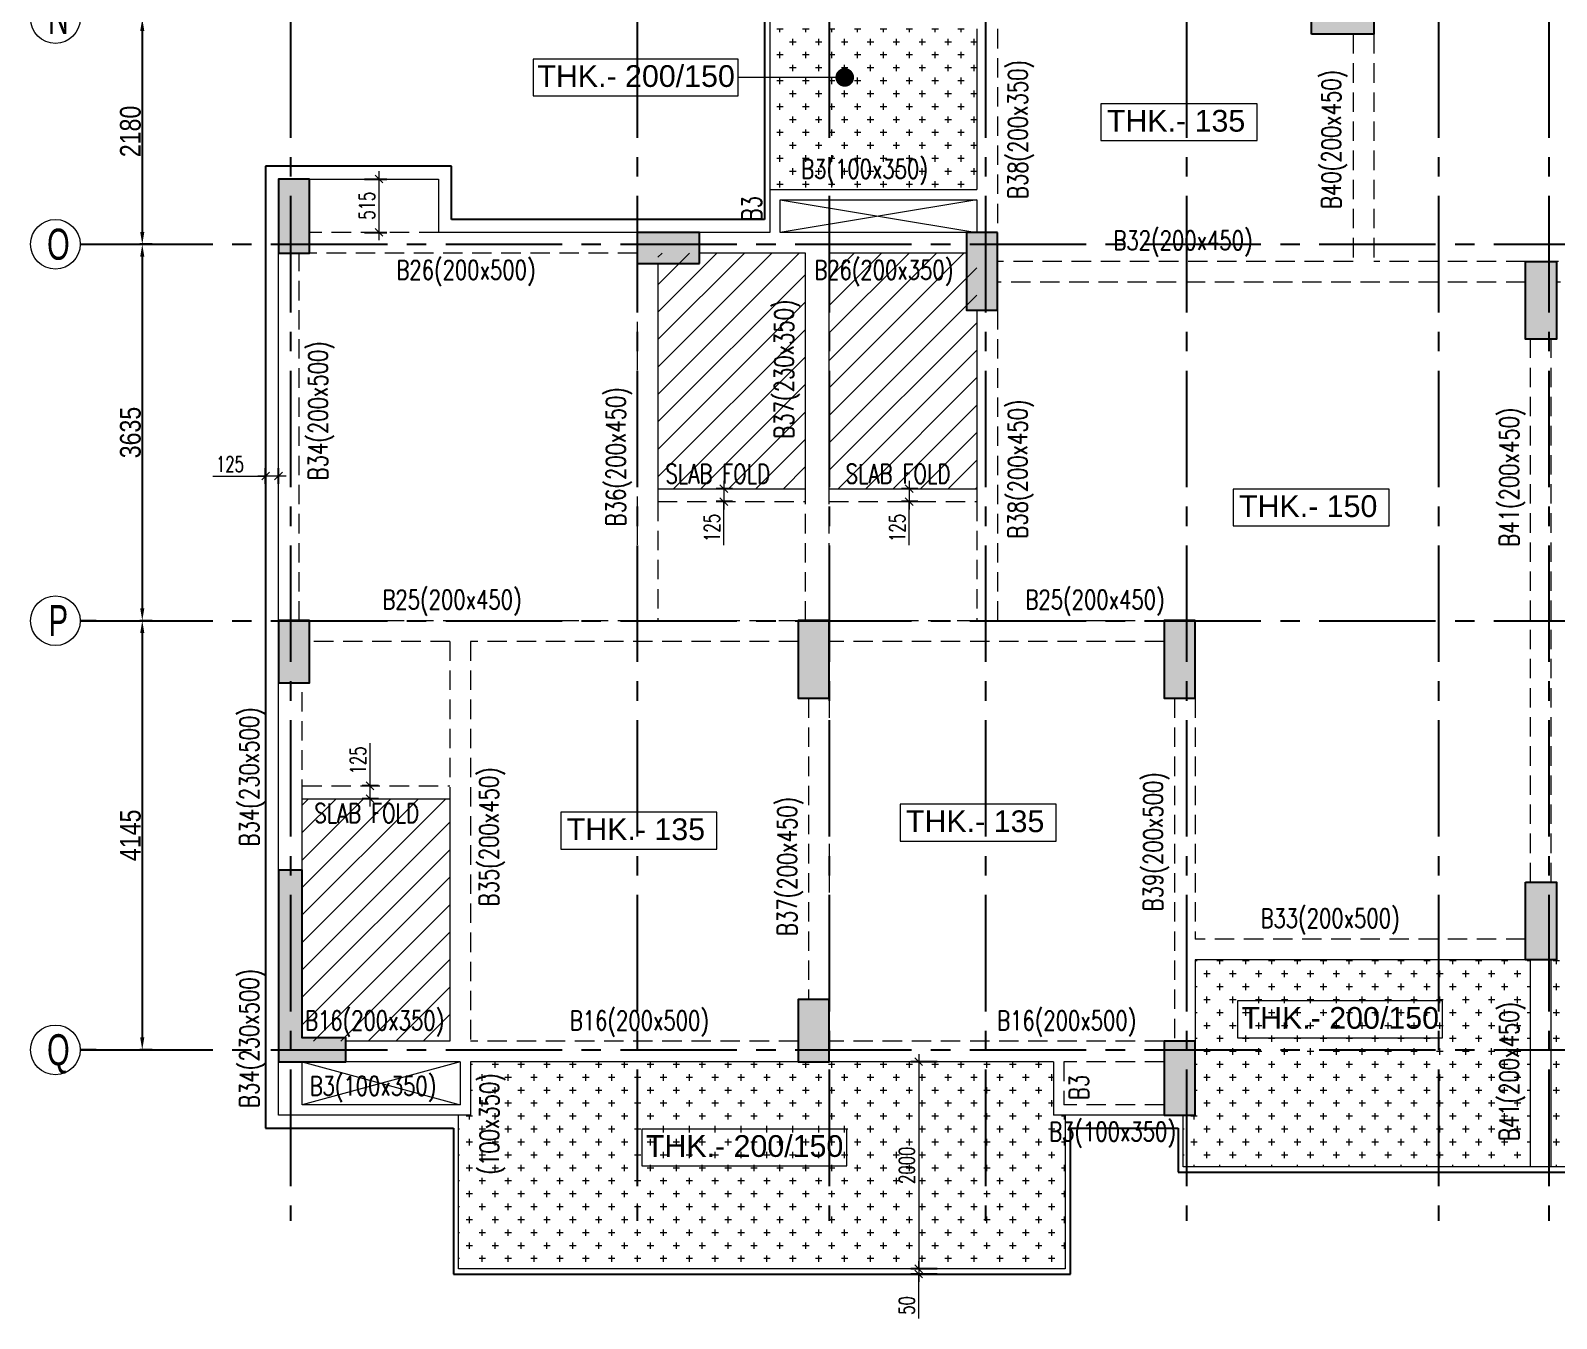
# Model space of a CAD drawing. Header units: millimetres. Extents: x 1255966 to 1543012, y 318612 to 465611.
# Drawn here: x 1363246 to 1377986, y 333614 to 346053 of the extents above; entities that cross this region are included whole.
import ezdxf
from ezdxf.enums import TextEntityAlignment as Align

# ---------------------------------------------------------------- set-up
doc = ezdxf.new("R2010")
doc.units = ezdxf.units.MM
doc.header["$LTSCALE"] = 500
doc.header["$MEASUREMENT"] = 0
doc.header["$PDMODE"] = 34
doc.linetypes.add('HIDDEN', pattern=[0.375, 0.25, -0.125])
doc.linetypes.add('Site$0$CENTER2', pattern=[1.125, 0.75, -0.125, 0.125, -0.125])
doc.layers.get('Defpoints').update_dxf_attribs({"lineweight": 0})
for name, color, linetype in [('3BEAM NO', 6, 'Continuous'), ('GRID', 7, 'Continuous'), ('GRID DIM', 7, 'Continuous'), ('S-COLUMN-HATCH', 253, 'Continuous'), ('S-FRAMING PLAN', 4, 'Continuous'), ('T BEAM N', 3, 'Continuous'), ('TOWER AREA COLUMN.', 6, 'Continuous')]:
    doc.layers.add(name, color=color, linetype=linetype)
for name, color, linetype, lineweight in [('ARROW', 1, 'Continuous', 0), ('CALL', 1, 'Continuous', 18), ('CUT OUT', 1, 'Continuous', 13), ('dim-M', 1, 'Continuous', 15), ('GRID NO.', 7, 'Continuous', 20), ('HATCH', 1, 'Continuous', 5), ('TEXT 01', 3, 'Continuous', 15), ('TOWER AREA BEAM..', 3, 'Continuous', 20), ('TOWER COL HATCH', 253, 'Continuous', 20)]:
    doc.layers.add(name, color=color, linetype=linetype, lineweight=lineweight)
doc.layers.add('PROJECTION', color=7, linetype='HIDDEN', true_color=0xff4000)
doc.layers.add('STAIR', color=7, linetype='Continuous', true_color=0x3f4f7f)
doc.styles.add('2MM', font='romans.shx', dxfattribs={"width": 0.7})
doc.styles.add('ABHI', font='arial.ttf')
doc.styles.add('D50', font='arial.ttf', dxfattribs={"width": 0.8})
doc.styles.add('S-T', font='romans.shx')
doc.dimstyles.new('INNER DIM', dxfattribs={"dimtxt": 200, "dimasz": 120, "dimexe": 25, "dimexo": 25, "dimgap": 12, "dimtad": 1, "dimdec": 0, "dimrnd": 5, "dimzin": 0, "dimdsep": 46, "dimtxsty": 'D50', "dimcen": 0.09, "dimdle": 25, "dimclrt": 6, "dimadec": 0, "dimazin": 0, "dimtfac": 1, "dimtdec": 0, "dimtofl": 0, "dimtmove": 1, "dimatfit": 3, "dimfxl": 75, "dimtolj": 1, "dimtzin": 0, "dimarcsym": 0})
doc.dimstyles.new('RAJESH', dxfattribs={"dimtxt": 200, "dimasz": 180, "dimexe": 100, "dimexo": 250, "dimgap": 50, "dimtad": 2, "dimdec": 0, "dimrnd": 5, "dimzin": 1, "dimdsep": 46, "dimtxsty": '2MM', "dimblk": 'OBLIQUE', "dimcen": 0, "dimdle": 100, "dimclrd": 1, "dimclre": 1, "dimclrt": 3, "dimadec": 0, "dimazin": 0, "dimtfac": 1, "dimtdec": 0, "dimtix": 1, "dimtmove": 2, "dimatfit": 3, "dimfxl": 1, "dimtolj": 1, "dimlwd": -1, "dimarcsym": 0})
pattern_1 = [(90, (-1381890.62, -304839.69), (-125, 125), [62.5, -187.5]), (180, (-1381859.37, -304808.44), (-125, -125), [62.5, -187.5])]
pattern_2 = [(45, (-1381890.62, -304839.69), (-132.582521, 132.582521), [])]

# ---------------------------------------------------------------- blocks, each defined once
blk = doc.blocks.new('A$Ca8bcdc7a')
at = {"layer": 'HATCH', "ltscale": 10}
h = blk.add_hatch(dxfattribs=at)
h.set_pattern_fill('CROSS', color=1, scale=500, angle=90)
h.set_pattern_definition(pattern_1)
h.paths.add_polyline_path([(-9505, -11460), (-11505, -11460), (-11505, -13010), (-9505, -13010)])
h = blk.add_hatch(dxfattribs=at)
h.set_pattern_fill('ANSI31', color=1, scale=1500)
h.set_pattern_definition(pattern_2)
h.paths.add_polyline_path([(-11160, -13625), (-12585, -13625), (-12585, -15900), (-11160, -15900)])
h = blk.add_hatch(dxfattribs=at)
h.set_pattern_fill('ANSI31', color=1, scale=1500)
h.set_pattern_definition(pattern_2)
h.paths.add_polyline_path([(-9505, -13625), (-10930, -13625), (-10930, -14175), (-10930, -15900), (-9505, -15900)])
h = blk.add_hatch(dxfattribs=at)
h.set_pattern_fill('ANSI31', color=1, scale=1500)
h.set_pattern_definition(pattern_2)
h.paths.add_polyline_path([(-16020, -21235), (-14595, -21235), (-14595, -18895), (-16020, -18895)])
h = blk.add_hatch(dxfattribs=at)
h.set_pattern_fill('CROSS', color=1, scale=500, angle=90)
h.set_pattern_definition(pattern_1)
h.paths.add_polyline_path([(-4155, -20450), (-4205, -20450), (-7395, -20450), (-7395, -21950), (-7510, -21950), (-7510, -22450), (-4155, -22450)])
h = blk.add_hatch(dxfattribs=at)
h.set_pattern_fill('CROSS', color=1, scale=500, angle=90)
h.set_pattern_definition(pattern_1)
h.paths.add_polyline_path([(-715, -21950), (-715, -20450), (-3955, -20450), (-3955, -22450), (-600, -22450), (-600, -21950)])
h = blk.add_hatch(dxfattribs=at)
h.set_pattern_fill('CROSS', color=1, scale=500, angle=90)
h.set_pattern_definition(pattern_1)
h.paths.add_polyline_path([(-14395, -21435), (-14395, -21950), (-14510, -21950), (-14510, -23435), (-8650, -23435), (-8650, -21950), (-8765, -21950), (-8765, -21435), (-10930, -21435), (-11230, -21435)])
at = {"layer": 'CUT OUT', "color": 1, "ltscale": 10}
for p, q in [((-9505, -13110), (-11405, -13425)), ((-11405, -13110), (-9505, -13425)), ((-16020, -21435), (-14495, -21850)), ((-14495, -21435), (-16020, -21850))]:
    blk.add_line(p, q, dxfattribs=at)
at = {"layer": 'S-FRAMING PLAN', "color": 3, "linetype": 'ByBlock', "lineweight": 20, "ltscale": 10}
for p, q in [((-11505, -9710), (-11505, -13425)), ((-9505, -11460), (-9505, -13010)), ((-11505, -13010), (-9505, -13010)), ((-11405, -13110), (-9505, -13110)), ((-11405, -13425), (-11405, -13110)), ((-9505, -13110), (-9505, -13425)), ((-12785, -13425), (-14705, -13425)), ((-11505, -13425), (-12182, -13425)), ((-9605, -13425), (-11405, -13425)), ((-16250, -17175), (-16250, -13625)), ((-11160, -13625), (-12182, -13625)), ((-11160, -15900), (-11160, -13625)), ((-10930, -15900), (-10930, -13625)), ((-9605, -13625), (-10930, -13625)), ((-12585, -13725), (-12585, -16025)), ((-9505, -14175), (-9505, -16025)), ((-12585, -15900), (-11160, -15900)), ((-10930, -15900), (-9505, -15900)), ((-16250, -19585), (-16250, -17775)), ((-16020, -18895), (-14595, -18895)), ((-16020, -19585), (-16020, -18895)), ((-14595, -18895), (-14595, -21235)), ((-4205, -20450), (-7395, -20450)), ((-7395, -20450), (-7395, -21235)), ((-4155, -22450), (-4155, -20450)), ((-3955, -22450), (-3955, -20450)), ((-14595, -21235), (-15600, -21235)), ((-16250, -21950), (-16250, -21435)), ((-16020, -21850), (-16020, -21435)), ((-14495, -21435), (-15600, -21435)), ((-14495, -21435), (-14495, -21850)), ((-14395, -21435), (-14395, -21950)), ((-11230, -21435), (-14395, -21435)), ((-8765, -21435), (-10930, -21435)), ((-8765, -21435), (-8765, -21950)), ((-14395, -21950), (-16250, -21950)), ((-14495, -21850), (-16020, -21850)), ((-7695, -21950), (-8765, -21950))]:
    blk.add_line(p, q, dxfattribs=at)
for points in [[(-15950, -12910), (-14705, -12910), (-14705, -13425)], [(-8650, -21950), (-8650, -23435), (-14510, -23435), (-14510, -21950)], [(-600, -21950), (-600, -22450), (-7510, -22450), (-7510, -21950)]]:
    blk.add_lwpolyline(points, dxfattribs=at)
at = {"layer": 'TOWER AREA BEAM..', "color": 3, "linetype": 'HIDDEN', "ltscale": 1.5}
for p, q in [((-9305, -11460), (-9305, -13425)), ((-5870, -11510), (-5870, -13705)), ((-5670, -11510), (-5670, -13705)), ((-14705, -13425), (-15950, -13425)), ((-16050, -17175), (-16050, -13625)), ((-12785, -13625), (-15950, -13625)), ((-5870, -13705), (-9305, -13705)), ((-4205, -13705), (-5670, -13705)), ((-2480, -13705), (-3905, -13705)), ((-12785, -13725), (-12785, -17175)), ((-4205, -13905), (-9305, -13905)), ((1195, -13905), (-3905, -13905)), ((-9305, -14175), (-9305, -17175)), ((-4155, -19700), (-4155, -14455)), ((-3955, -19700), (-3955, -14455)), ((-11160, -17175), (-11160, -15900)), ((-10930, -17175), (-10930, -15900)), ((-12585, -16025), (-11160, -16025)), ((-12585, -16025), (-12585, -17175)), ((-10930, -16025), (-9505, -16025)), ((-9505, -16025), (-9505, -17175)), ((-12785, -17175), (-15950, -17175)), ((-11230, -17175), (-12585, -17175)), ((-9505, -17175), (-10930, -17175)), ((-7695, -17175), (-9305, -17175)), ((-14595, -17375), (-15950, -17375)), ((-14595, -17375), (-14595, -18895)), ((-14395, -17375), (-14395, -21235)), ((-11230, -17375), (-14395, -17375)), ((-7695, -17375), (-10930, -17375)), ((-16020, -18895), (-16020, -17775)), ((-11130, -17925), (-11130, -20835)), ((-10930, -17925), (-10930, -20835)), ((-7595, -17925), (-7595, -21235)), ((-7395, -17925), (-7395, -20250)), ((-16020, -18770), (-14595, -18770)), ((-4205, -20250), (-7395, -20250)), ((-11230, -21235), (-14395, -21235)), ((-7695, -21235), (-10930, -21235)), ((-8665, -21435), (-8665, -21850)), ((-7695, -21435), (-8665, -21435)), ((-7695, -21850), (-8665, -21850))]:
    blk.add_line(p, q, dxfattribs=at)
blk = doc.blocks.new('GRID MARK')
at = {"layer": 'GRID NO.', "const_width": 50}
blk.add_lwpolyline([(0, -541), (0, -891)], dxfattribs=at)
at = {"layer": 'GRID NO.'}
blk.add_circle((0, 0), 541, dxfattribs=at)
at = {"layer": 'GRID NO.', "style": 'D50', "width": 0.8}
blk.add_attdef('Y1', text='', height=500, dxfattribs=at).set_placement((-33, -267), align=Align.CENTER)
blk = doc.blocks.new('*D66')
at = {"layer": 'Defpoints', "color": 0, "linetype": 'Continuous', "transparency": 16777216}
for p in [(1364447, 235324), (1364325, 233144), (1364447, 233144)]:
    blk.add_point(p, dxfattribs=at)
at = {"layer": 'GRID DIM', "color": 0, "linetype": 'Continuous', "lineweight": -2, "transparency": 16777216}
for p, q in [((1364422, 235324), (1364300, 235324)), ((1364422, 233144), (1364300, 233144))]:
    blk.add_line(p, q, dxfattribs=at)
at = {"layer": 'GRID DIM', "linetype": 'Continuous', "lineweight": -2, "transparency": 16777216}
blk.add_line((1364325, 235204), (1364325, 233264), dxfattribs=at)
at = {"layer": 'GRID DIM', "linetype": 'Continuous', "transparency": 16777216}
for points in [[(1364305, 235204), (1364345, 235204), (1364325, 235324)], [(1364305, 233264), (1364345, 233264), (1364325, 233144)]]:
    blk.add_solid(points, dxfattribs=at)
at = {"layer": 'GRID DIM', "linetype": 'Continuous', "transparency": 16777216, "insert": (1364211, 234234), "char_height": 200, "attachment_point": 5, "rotation": 90, "style": 'D50'}
blk.add_mtext('\\A1;2180', dxfattribs=at)
blk = doc.blocks.new('*D67')
at = {"layer": 'Defpoints', "color": 0, "linetype": 'Continuous', "transparency": 16777216}
for p in [(1364447, 233144), (1364325, 229509), (1364447, 229509)]:
    blk.add_point(p, dxfattribs=at)
at = {"layer": 'GRID DIM', "color": 0, "linetype": 'Continuous', "lineweight": -2, "transparency": 16777216}
for p, q in [((1364422, 233144), (1364300, 233144)), ((1364422, 229509), (1364300, 229509))]:
    blk.add_line(p, q, dxfattribs=at)
at = {"layer": 'GRID DIM', "linetype": 'Continuous', "lineweight": -2, "transparency": 16777216}
blk.add_line((1364325, 233024), (1364325, 229629), dxfattribs=at)
at = {"layer": 'GRID DIM', "linetype": 'Continuous', "transparency": 16777216}
for points in [[(1364305, 233024), (1364345, 233024), (1364325, 233144)], [(1364305, 229629), (1364345, 229629), (1364325, 229509)]]:
    blk.add_solid(points, dxfattribs=at)
at = {"layer": 'GRID DIM', "linetype": 'Continuous', "transparency": 16777216, "insert": (1364211, 231326), "char_height": 200, "attachment_point": 5, "rotation": 90, "style": 'D50'}
blk.add_mtext('\\A1;3635', dxfattribs=at)
blk = doc.blocks.new('*D68')
at = {"layer": 'Defpoints', "color": 0, "linetype": 'Continuous', "transparency": 16777216}
for p in [(1364447, 229509), (1364325, 225364), (1364447, 225364)]:
    blk.add_point(p, dxfattribs=at)
at = {"layer": 'GRID DIM', "color": 0, "linetype": 'Continuous', "lineweight": -2, "transparency": 16777216}
for p, q in [((1364422, 229509), (1364300, 229509)), ((1364422, 225364), (1364300, 225364))]:
    blk.add_line(p, q, dxfattribs=at)
at = {"layer": 'GRID DIM', "linetype": 'Continuous', "lineweight": -2, "transparency": 16777216}
blk.add_line((1364325, 229389), (1364325, 225484), dxfattribs=at)
at = {"layer": 'GRID DIM', "linetype": 'Continuous', "transparency": 16777216}
for points in [[(1364305, 229389), (1364345, 229389), (1364325, 229509)], [(1364305, 225484), (1364345, 225484), (1364325, 225364)]]:
    blk.add_solid(points, dxfattribs=at)
at = {"layer": 'GRID DIM', "linetype": 'Continuous', "transparency": 16777216, "insert": (1364211, 227436), "char_height": 200, "attachment_point": 5, "rotation": 90, "style": 'D50'}
blk.add_mtext('\\A1;4145', dxfattribs=at)
blk = doc.blocks.new('_Oblique')
at = {"color": 0, "linetype": 'ByBlock', "lineweight": -2}
blk.add_line((-0.5, -0.5), (0.5, 0.5), dxfattribs=at)
blk = doc.blocks.new('*D71')
at = {"layer": 'Defpoints', "color": 0, "ltscale": 100, "transparency": 16777216}
for p in [(1370066, 341628), (1369943, 341503), (1370066, 341503)]:
    blk.add_point(p, dxfattribs=at)
at = {"layer": 'dim-M', "color": 1, "ltscale": 100, "transparency": 16777216}
for p, q in [((1369943, 341703), (1369943, 341428)), ((1369943, 341081), (1369943, 341503))]:
    blk.add_line(p, q, dxfattribs=at)
at = {"layer": 'dim-M', "color": 1, "lineweight": -2, "ltscale": 100, "transparency": 16777216}
for p, q in [((1370026, 341628), (1369868, 341628)), ((1370026, 341503), (1369868, 341503))]:
    blk.add_line(p, q, dxfattribs=at)
at = {"layer": 'dim-M', "color": 1, "ltscale": 100, "transparency": 16777216, "xscale": 75, "yscale": 75, "zscale": 75}
for p, rotation in [((1369943, 341628), 90), ((1369943, 341503), 270)]:
    blk.add_blockref('_Oblique', p, dxfattribs=dict(at, rotation=rotation))
at = {"layer": 'dim-M', "color": 3, "ltscale": 100, "transparency": 16777216, "insert": (1369828, 341249), "char_height": 150, "attachment_point": 5, "rotation": 90, "style": '2MM'}
blk.add_mtext('\\A1;125', dxfattribs=at)
blk = doc.blocks.new('*D72')
at = {"layer": 'Defpoints', "color": 0, "ltscale": 100, "transparency": 16777216}
for p in [(1371855, 341628), (1371733, 341503), (1371855, 341503)]:
    blk.add_point(p, dxfattribs=at)
at = {"layer": 'dim-M', "color": 1, "ltscale": 100, "transparency": 16777216}
for p, q in [((1371733, 341703), (1371733, 341428)), ((1371733, 341081), (1371733, 341503))]:
    blk.add_line(p, q, dxfattribs=at)
at = {"layer": 'dim-M', "color": 1, "lineweight": -2, "ltscale": 100, "transparency": 16777216}
for p, q in [((1371815, 341628), (1371658, 341628)), ((1371815, 341503), (1371658, 341503))]:
    blk.add_line(p, q, dxfattribs=at)
at = {"layer": 'dim-M', "color": 1, "ltscale": 100, "transparency": 16777216, "xscale": 75, "yscale": 75, "zscale": 75}
for p, rotation in [((1371733, 341628), 90), ((1371733, 341503), 270)]:
    blk.add_blockref('_Oblique', p, dxfattribs=dict(at, rotation=rotation))
at = {"layer": 'dim-M', "color": 3, "ltscale": 100, "transparency": 16777216, "insert": (1371618, 341249), "char_height": 150, "attachment_point": 5, "rotation": 90, "style": '2MM'}
blk.add_mtext('\\A1;125', dxfattribs=at)
blk = doc.blocks.new('*D76')
at = {"layer": 'Defpoints', "color": 0, "ltscale": 100, "transparency": 16777216}
for p in [(1366647, 338758), (1366524, 338633), (1366647, 338633)]:
    blk.add_point(p, dxfattribs=at)
at = {"layer": 'dim-M', "color": 1, "ltscale": 100, "transparency": 16777216}
for p, q in [((1366524, 339171), (1366524, 338758)), ((1366524, 338833), (1366524, 338558))]:
    blk.add_line(p, q, dxfattribs=at)
at = {"layer": 'dim-M', "color": 1, "lineweight": -2, "ltscale": 100, "transparency": 16777216}
for p, q in [((1366607, 338758), (1366449, 338758)), ((1366607, 338633), (1366449, 338633))]:
    blk.add_line(p, q, dxfattribs=at)
at = {"layer": 'dim-M', "color": 1, "ltscale": 100, "transparency": 16777216, "xscale": 75, "yscale": 75, "zscale": 75}
for p, rotation in [((1366524, 338758), 90), ((1366524, 338633), 270)]:
    blk.add_blockref('_Oblique', p, dxfattribs=dict(at, rotation=rotation))
at = {"layer": 'dim-M', "color": 3, "ltscale": 100, "transparency": 16777216, "insert": (1366409, 339003), "char_height": 150, "attachment_point": 5, "rotation": 90, "style": '2MM'}
blk.add_mtext('\\A1;125', dxfattribs=at)
blk = doc.blocks.new('3tgra')
at = {"layer": 'TOWER COL HATCH'}
h = blk.add_hatch(color=253, dxfattribs=at)
h.dxf.hatch_style = 1
h.paths.add_polyline_path([(1375620, 74632), (1375620, 74932), (1376220, 74932), (1376220, 74632)])
h = blk.add_hatch(color=253, dxfattribs=at)
h.dxf.hatch_style = 1
h.paths.add_polyline_path([(1365941, 73232), (1365641, 73232), (1365641, 72517), (1365941, 72517)])
h = blk.add_hatch(color=253, dxfattribs=at)
h.dxf.hatch_style = 1
h.paths.add_polyline_path([(1369706, 72417), (1369706, 72717), (1369106, 72717), (1369106, 72417)])
h = blk.add_hatch(color=253, dxfattribs=at)
h.dxf.hatch_style = 1
h.paths.add_polyline_path([(1372586, 72717), (1372286, 72717), (1372286, 71967), (1372586, 71967)])
h = blk.add_hatch(color=253, dxfattribs=at)
h.dxf.hatch_style = 1
h.paths.add_polyline_path([(1377686, 72437), (1377986, 72437), (1377986, 71687), (1377686, 71687)])
h = blk.add_hatch(color=253, dxfattribs=at)
h.dxf.hatch_style = 1
h.paths.add_polyline_path([(1365941, 68967), (1365641, 68967), (1365641, 68367), (1365941, 68367)])
h = blk.add_hatch(color=253, dxfattribs=at)
h.dxf.hatch_style = 1
h.paths.add_polyline_path([(1370961, 68967), (1370661, 68967), (1370661, 68217), (1370961, 68217)])
h = blk.add_hatch(color=253, dxfattribs=at)
h.dxf.hatch_style = 1
h.paths.add_polyline_path([(1374496, 68967), (1374196, 68967), (1374196, 68217), (1374496, 68217)])
h = blk.add_hatch(color=253, dxfattribs=at)
h.dxf.hatch_style = 1
h.paths.add_polyline_path([(1365641, 66557), (1365641, 64707), (1366291, 64707), (1366291, 64937), (1365871, 64937), (1365871, 66557)])
h = blk.add_hatch(color=253, dxfattribs=at)
h.dxf.hatch_style = 1
h.paths.add_polyline_path([(1377686, 66442), (1377986, 66442), (1377986, 65692), (1377686, 65692)])
h = blk.add_hatch(color=253, dxfattribs=at)
h.dxf.hatch_style = 1
h.paths.add_polyline_path([(1370961, 65307), (1370661, 65307), (1370661, 64707), (1370961, 64707)])
h = blk.add_hatch(color=253, dxfattribs=at)
h.dxf.hatch_style = 1
h.paths.add_polyline_path([(1374496, 64907), (1374196, 64907), (1374196, 64192), (1374496, 64192)])
at = {"layer": 'TOWER AREA COLUMN.', "color": 4}
for points in [[(1375620, 74632), (1375620, 74932), (1376220, 74932), (1376220, 74632)], [(1365941, 73232), (1365641, 73232), (1365641, 72517), (1365941, 72517)], [(1369706, 72417), (1369706, 72717), (1369106, 72717), (1369106, 72417)], [(1372586, 72717), (1372286, 72717), (1372286, 71967), (1372586, 71967)], [(1377686, 72437), (1377986, 72437), (1377986, 71687), (1377686, 71687)], [(1365941, 68967), (1365641, 68967), (1365641, 68367), (1365941, 68367)], [(1370961, 68967), (1370661, 68967), (1370661, 68217), (1370961, 68217)], [(1374496, 68967), (1374196, 68967), (1374196, 68217), (1374496, 68217)], [(1377686, 66442), (1377986, 66442), (1377986, 65692), (1377686, 65692)], [(1370961, 65307), (1370661, 65307), (1370661, 64707), (1370961, 64707)], [(1374496, 64907), (1374196, 64907), (1374196, 64192), (1374496, 64192)]]:
    blk.add_lwpolyline(points, close=True, dxfattribs=at)
blk.add_lwpolyline([(1365641, 66557), (1365641, 64707), (1366291, 64707), (1366291, 64937), (1365871, 64937), (1365871, 66557), (1365641, 66557)], dxfattribs=at)
blk = doc.blocks.new('*D593')
at = {"layer": 'Defpoints', "color": 0, "ltscale": 100, "transparency": 16777216}
for p in [(1372043, 336093), (1371825, 334093), (1372043, 334093)]:
    blk.add_point(p, dxfattribs=at)
at = {"layer": 'dim-M', "color": 1, "lineweight": -2, "ltscale": 100, "transparency": 16777216}
for p, q in [((1372003, 336093), (1371750, 336093)), ((1372003, 334093), (1371750, 334093))]:
    blk.add_line(p, q, dxfattribs=at)
at = {"layer": 'dim-M', "color": 1, "ltscale": 100, "transparency": 16777216}
blk.add_line((1371825, 336168), (1371825, 334018), dxfattribs=at)
at = {"layer": 'dim-M', "color": 1, "ltscale": 100, "transparency": 16777216, "xscale": 75, "yscale": 75, "zscale": 75}
for p, rotation in [((1371825, 336093), 90), ((1371825, 334093), 270)]:
    blk.add_blockref('_Oblique', p, dxfattribs=dict(at, rotation=rotation))
at = {"layer": 'dim-M', "color": 3, "ltscale": 100, "transparency": 16777216, "insert": (1371710, 335093), "char_height": 150, "attachment_point": 5, "rotation": 90, "style": '2MM'}
blk.add_mtext('\\A1;2000', dxfattribs=at)
blk = doc.blocks.new('*D594')
at = {"layer": 'Defpoints', "color": 0, "ltscale": 100, "transparency": 16777216}
for p in [(1366432, 344618), (1366432, 344103), (1366611, 344103)]:
    blk.add_point(p, dxfattribs=at)
at = {"layer": 'dim-M', "color": 1, "ltscale": 100, "transparency": 16777216}
blk.add_line((1366611, 344693), (1366611, 344028), dxfattribs=at)
at = {"layer": 'dim-M', "color": 1, "lineweight": -2, "ltscale": 100, "transparency": 16777216}
for p, q in [((1366472, 344618), (1366686, 344618)), ((1366472, 344103), (1366686, 344103))]:
    blk.add_line(p, q, dxfattribs=at)
at = {"layer": 'dim-M', "color": 1, "ltscale": 100, "transparency": 16777216, "xscale": 75, "yscale": 75, "zscale": 75}
for p, rotation in [((1366611, 344618), 90), ((1366611, 344103), 270)]:
    blk.add_blockref('_Oblique', p, dxfattribs=dict(at, rotation=rotation))
at = {"layer": 'dim-M', "color": 3, "ltscale": 100, "transparency": 16777216, "insert": (1366496, 344360), "char_height": 150, "attachment_point": 5, "rotation": 90, "style": '2MM'}
blk.add_mtext('\\A1;515', dxfattribs=at)
blk = doc.blocks.new('*D691')
at = {"layer": 'Defpoints', "color": 0, "ltscale": 100, "transparency": 16777216}
for p in [(1365516, 341750), (1365516, 341636), (1365641, 341636)]:
    blk.add_point(p, dxfattribs=at)
at = {"layer": 'dim-M', "color": 1, "lineweight": -2, "ltscale": 100, "transparency": 16777216}
for p, q in [((1365516, 341676), (1365516, 341825)), ((1365641, 341676), (1365641, 341825))]:
    blk.add_line(p, q, dxfattribs=at)
at = {"layer": 'dim-M', "color": 1, "ltscale": 100, "transparency": 16777216}
for p, q in [((1365005, 341750), (1365516, 341750)), ((1365716, 341750), (1365441, 341750))]:
    blk.add_line(p, q, dxfattribs=at)
at = {"layer": 'dim-M', "color": 1, "ltscale": 100, "transparency": 16777216, "xscale": 75, "yscale": 75, "zscale": 75, "rotation": 180}
blk.add_blockref('_Oblique', (1365516, 341750), dxfattribs=at)
at = {"layer": 'dim-M', "color": 1, "ltscale": 100, "transparency": 16777216, "xscale": 75, "yscale": 75, "zscale": 75}
blk.add_blockref('_Oblique', (1365641, 341750), dxfattribs=at)
at = {"layer": 'dim-M', "color": 3, "ltscale": 100, "transparency": 16777216, "insert": (1365172, 341865), "char_height": 150, "attachment_point": 5, "style": '2MM'}
blk.add_mtext('\\A1;125', dxfattribs=at)
blk = doc.blocks.new('*D692')
at = {"layer": 'Defpoints', "color": 0, "ltscale": 100, "transparency": 16777216}
for p in [(1371825, 334043), (1372043, 334093), (1372043, 334043)]:
    blk.add_point(p, dxfattribs=at)
at = {"layer": 'dim-M', "color": 1, "ltscale": 100, "transparency": 16777216}
for p, q in [((1371825, 334093), (1371825, 334168)), ((1371825, 334093), (1371825, 334043)), ((1371825, 334093), (1371825, 334043)), ((1371825, 334043), (1371825, 333968)), ((1371825, 333614), (1371825, 334043))]:
    blk.add_line(p, q, dxfattribs=at)
at = {"layer": 'dim-M', "color": 1, "lineweight": -2, "ltscale": 100, "transparency": 16777216}
for p, q in [((1372003, 334093), (1371750, 334093)), ((1372003, 334043), (1371750, 334043))]:
    blk.add_line(p, q, dxfattribs=at)
at = {"layer": 'dim-M', "color": 1, "ltscale": 100, "transparency": 16777216, "xscale": 75, "yscale": 75, "zscale": 75}
for p, rotation in [((1371825, 334093), 270), ((1371825, 334043), 90)]:
    blk.add_blockref('_Oblique', p, dxfattribs=dict(at, rotation=rotation))
at = {"layer": 'dim-M', "color": 3, "ltscale": 100, "transparency": 16777216, "insert": (1371710, 333739), "char_height": 150, "attachment_point": 5, "rotation": 90, "style": '2MM'}
blk.add_mtext('\\A1;50', dxfattribs=at)
blk = doc.blocks.new('A$C23cda4c2')
at = {"layer": 'CALL', "color": 7, "linetype": 'Continuous', "ltscale": 10}
blk.add_lwpolyline([(754, 0), (-754, 0), (-754, -355), (754, -355)], close=True, dxfattribs=at)
at = {"layer": 'TEXT 01', "color": 2, "linetype": 'Continuous', "style": 'ABHI'}
blk.add_text('THK.- 135', height=210, dxfattribs=at).set_placement((-697, -269, -4))
blk = doc.blocks.new('EEE')
at = {"layer": 'GRID', "color": 16, "linetype": 'Site$0$CENTER2', "ltscale": 3}
for points in [[(1365755.6, 258923.2), (1365755.6, 223711.9)], [(1369105.6, 258923.2), (1369105.6, 223711.9)], [(1370960.6, 258923.2), (1370960.6, 223711.9)], [(1372470.6, 258923.2), (1372470.6, 223711.9)], [(1374410.6, 258923.2), (1374410.6, 223711.9)], [(1376845.6, 258923.2), (1376845.6, 223711.9)], [(1377910.6, 258923.2), (1377910.6, 223711.9)], [(1363880.9, 233143.8), (1442964.5, 233143.8)], [(1363880.9, 229508.8), (1442964.5, 229508.8)], [(1363880.9, 225363.8), (1442964.5, 225363.8)]]:
    blk.add_lwpolyline(points, dxfattribs=at)
at = {"layer": 'GRID NO.'}
ref = blk.add_blockref('GRID MARK', (1363485.6, 235324.1), dxfattribs=dict(at, xscale=0.443520000003279, yscale=0.443520000003279, zscale=0.443520000003279, rotation=90))
ref.add_attrib('Y1', 'N', dxfattribs={"height": 300, "style": 'D50', "width": 0.669886}).set_placement((1363514.6, 235325.1), align=Align.MIDDLE_CENTER)
ref = blk.add_blockref('GRID MARK', (1363485.6, 233143.8), dxfattribs=dict(at, xscale=0.443520000003279, yscale=0.443520000003279, zscale=0.443520000003279, rotation=90))
ref.add_attrib('Y1', 'O', dxfattribs={"height": 300, "style": 'D50', "width": 0.669886}).set_placement((1363514.6, 233144.9), align=Align.MIDDLE_CENTER)
ref = blk.add_blockref('GRID MARK', (1363485.6, 229508.8), dxfattribs=dict(at, xscale=0.443520000003279, yscale=0.443520000003279, zscale=0.443520000003279, rotation=90))
ref.add_attrib('Y1', 'P', dxfattribs={"height": 300, "style": 'D50', "width": 0.669886}).set_placement((1363514.6, 229509.9), align=Align.MIDDLE_CENTER)
ref = blk.add_blockref('GRID MARK', (1363485.6, 225363.8), dxfattribs=dict(at, xscale=0.443520000003279, yscale=0.443520000003279, zscale=0.443520000003279, rotation=90))
ref.add_attrib('Y1', 'Q', dxfattribs={"height": 300, "style": 'D50', "width": 0.669886}).set_placement((1363514.6, 225364.9), align=Align.MIDDLE_CENTER)
at = {"layer": 'GRID DIM', "color": 0, "linetype": 'Continuous'}
for base, p1, p2, picture, middle in [((1364325, 233143.8), (1364447.2, 235324.1), (1364447.2, 233143.8), '*D66', (1364210.9, 234233.9)), ((1364325, 229508.8), (1364447.2, 233143.8), (1364447.2, 229508.8), '*D67', (1364210.8, 231326.3)), ((1364325, 225363.8), (1364447.2, 229508.8), (1364447.2, 225363.8), '*D68', (1364210.9, 227436.3))]:
    dim = blk.add_linear_dim(base=base, p1=p1, p2=p2, angle=90, dimstyle='INNER DIM', override={"dimclrd": 256, "dimclrt": 256}, dxfattribs=at)
    dim.commit()
    dim.dimension.update_dxf_attribs({"geometry": picture, "text_midpoint": middle})

msp = doc.modelspace()

# ---------------------------------------------------------------- linework, layer by layer
at = {"layer": 'CALL', "color": 7, "linetype": 'Continuous', "ltscale": 10}
for points in [[(1370081.4, 345777.5), (1368102.3, 345777.5), (1368102.3, 345422), (1370081.4, 345422)], [(1376883.7, 336681), (1374904.6, 336681), (1374904.6, 336325.5), (1376883.7, 336325.5)], [(1371129.5, 335443.6), (1369150.3, 335443.6), (1369150.3, 335088.2), (1371129.5, 335088.2)]]:
    msp.add_lwpolyline(points, close=True, dxfattribs=at)
at = {"layer": 'CALL', "color": 7, "linetype": 'Continuous', "ltscale": 10, "elevation": -0.2}
msp.add_lwpolyline([(1376369.9, 341623.6), (1374861.8, 341623.6), (1374861.8, 341268.2), (1376369.9, 341268.2)], close=True, dxfattribs=at)
at = {"layer": 'PROJECTION', "ltscale": 750}
msp.add_lwpolyline([(1370335.6, 348108.1), (1370335.6, 344227.9), (1367310.5, 344227.9), (1367310.5, 344742.9), (1365515.6, 344742.9), (1365515.6, 335452.9), (1367330.6, 335452.9), (1367330.6, 334042.9), (1373290.6, 334042.9), (1373290.6, 335452.9), (1374330.6, 335452.9), (1374330.6, 335027.9), (1381340.6, 335027.9), (1381340.6, 335452.9), (1382380.6, 335452.9), (1382380.6, 334042.9), (1388340.6, 334042.9), (1388340.6, 335452.9), (1390155.6, 335452.9), (1390155.6, 344742.9), (1388360.7, 344742.9), (1388360.7, 344227.9), (1385335.6, 344227.9), (1385335.6, 346052.7)], dxfattribs=at)

# ---------------------------------------------------------------- block references
at = {"layer": 'CUT OUT', "color": 4}
msp.add_blockref('3tgra', (0, 271386.2), dxfattribs=at)
at = {"layer": 'GRID', "color": 4}
msp.add_blockref('EEE', (0, 110844.1), dxfattribs=at)
at = {"layer": 'S-COLUMN-HATCH', "color": 4, "ltscale": 10}
msp.add_blockref('A$Ca8bcdc7a', (1381890.6, 357527.7), dxfattribs=at)
at = {"layer": 'STAIR', "color": 4, "ltscale": 10}
for p in [(1374339.5, 345345.1), (1369121.8, 338502.3), (1372399, 338579.7)]:
    msp.add_blockref('A$C23cda4c2', p, dxfattribs=at)

# ---------------------------------------------------------------- texts
at = {"layer": '3BEAM NO', "color": 4, "lineweight": 0, "style": 'S-T', "width": 0.75}
for p in [(1369378.8, 341679.3, 2.2), (1371119.2, 341679.3, 2.2), (1365986.4, 338401.1, 2.2)]:
    msp.add_text('SLAB FOLD', height=185, dxfattribs=at).set_placement(p)
at = {"layer": 'T BEAM N', "color": 7, "lineweight": 0, "style": 'S-T', "width": 0.75}
for s, p in [('B38(200x350)', (1372874.8, 344425.3)), ('B40(200x450)', (1375903.1, 344330)), ('B3', (1370305.1, 344210)), ('B37(230x350)', (1370616.4, 342111.9)), ('B34(200x500)', (1366115.5, 341710)), ('B36(200x450)', (1368991.4, 341266.1)), ('B38(200x450)', (1372873.7, 341146.9)), ('B41(200x450)', (1377621.4, 341068.3)), ('B34(230x500)', (1365451.4, 338173.9)), ('B35(200x450)', (1367766, 337594.3)), ('B39(200x500)', (1374181.4, 337547.8)), ('B37(200x450)', (1370646.4, 337308.4)), ('B34(230x500)', (1365451.4, 335648.1)), ('B41(200x450)', (1377621.4, 335327.8)), ('(100x350)', (1367770.3, 335002.7)), ('B3', (1373465.4, 335722.9))]:
    msp.add_text(s, height=185, rotation=90, dxfattribs=at).set_placement(p)
for s, p in [('B3(100x350)', (1370689.5, 344623.5)), ('B32(200x450)', (1373706.5, 343933.5)), ('B26(200x500)', (1366779.6, 343647.9)), ('B26(200x350)', (1370816.1, 343647.9)), ('B25(200x450)', (1366645.4, 340463.5)), ('B25(200x450)', (1372856.7, 340463.5)), ('B33(200x500)', (1375127.2, 337386.4)), ('B16(200x350)', (1365897, 336399.5)), ('B16(200x500)', (1368455.4, 336399.5)), ('B16(200x500)', (1372582.8, 336399.5)), ('B3(100x350)', (1365941.2, 335767)), ('B3(100x350)', (1373084.4, 335325.7))]:
    msp.add_text(s, height=185, dxfattribs=at).set_placement(p)
at = {"layer": 'TEXT 01', "color": 2, "linetype": 'Continuous', "style": 'ABHI'}
for s, p in [('THK.- 200/150', (1368141.1, 345508.1, -4.5)), ('THK.- 150', (1374918.9, 341354.3, -4.7)), ('THK.- 200/150', (1374943.4, 336411.6, -4.5)), ('THK.- 200/150', (1369189.2, 335174.3, -4.5))]:
    msp.add_text(s, height=210, dxfattribs=at).set_placement(p)

# ---------------------------------------------------------------- dimensions: what is measured, and where the dimension line sits
at = {"layer": 'dim-M', "ltscale": 100}
for base, p1, p2, picture, middle in [((1366611, 344102.9), (1366432, 344617.9), (1366432, 344102.9), '*D594', (1366611, 344360.4)), ((1369943.4, 341503), (1370065.7, 341628), (1370065.7, 341503), '*D71', (1369985.9, 341248.5)), ((1371733.1, 341503), (1371855.3, 341628), (1371855.3, 341503), '*D72', (1371775.5, 341248.5)), ((1366524.5, 338632.9), (1366646.7, 338757.9), (1366646.7, 338632.9), '*D76', (1366647.7, 339003.4)), ((1371824.8, 334042.9), (1372043.1, 334092.9), (1372043.1, 334042.9), '*D692', (1371709.8, 333738.8))]:
    dim = msp.add_linear_dim(base=base, p1=p1, p2=p2, angle=90, dimstyle='RAJESH', override={"dimtxt": 150, "dimasz": 75, "dimexe": 75, "dimexo": 40, "dimgap": 40, "dimdle": 75, "dimtmove": 1}, dxfattribs=at)
    dim.commit()
    dim.dimension.update_dxf_attribs({"geometry": picture, "text_midpoint": middle, "dimtype": 160})
dim = msp.add_linear_dim(base=(1365515.6, 341750), p1=(1365640.6, 341636.5), p2=(1365515.6, 341636.5), dimstyle='RAJESH', override={"dimtxt": 150, "dimasz": 75, "dimexe": 75, "dimexo": 40, "dimgap": 40, "dimdle": 75, "dimtmove": 1}, dxfattribs=at)
dim.commit()
dim.dimension.update_dxf_attribs({"geometry": '*D691', "text_midpoint": (1365172.1, 341865), "dimtype": 160})
dim = msp.add_linear_dim(base=(1371824.8, 334092.9), p1=(1372043.1, 336092.9), p2=(1372043.1, 334092.9), angle=90, dimstyle='RAJESH', override={"dimtxt": 150, "dimasz": 75, "dimexe": 75, "dimexo": 40, "dimgap": 40, "dimdle": 75, "dimtmove": 1}, dxfattribs=at)
dim.commit()
dim.dimension.update_dxf_attribs({"geometry": '*D593', "text_midpoint": (1371709.8, 335092.9)})

# ---------------------------------------------------------------- leaders
at = {"layer": 'ARROW', "color": 4, "ltscale": 10}
msp.add_leader([(1371110.4, 345599.7), (1370081.4, 345599.7)], dimstyle='RAJESH', override={"dimgap": 50, "dimtad": 0, "dimldrblk": 'Dot', "dimfxl": 0.15, "dimarcsym": 2}, dxfattribs=at)

doc.saveas('drawing.dxf')
